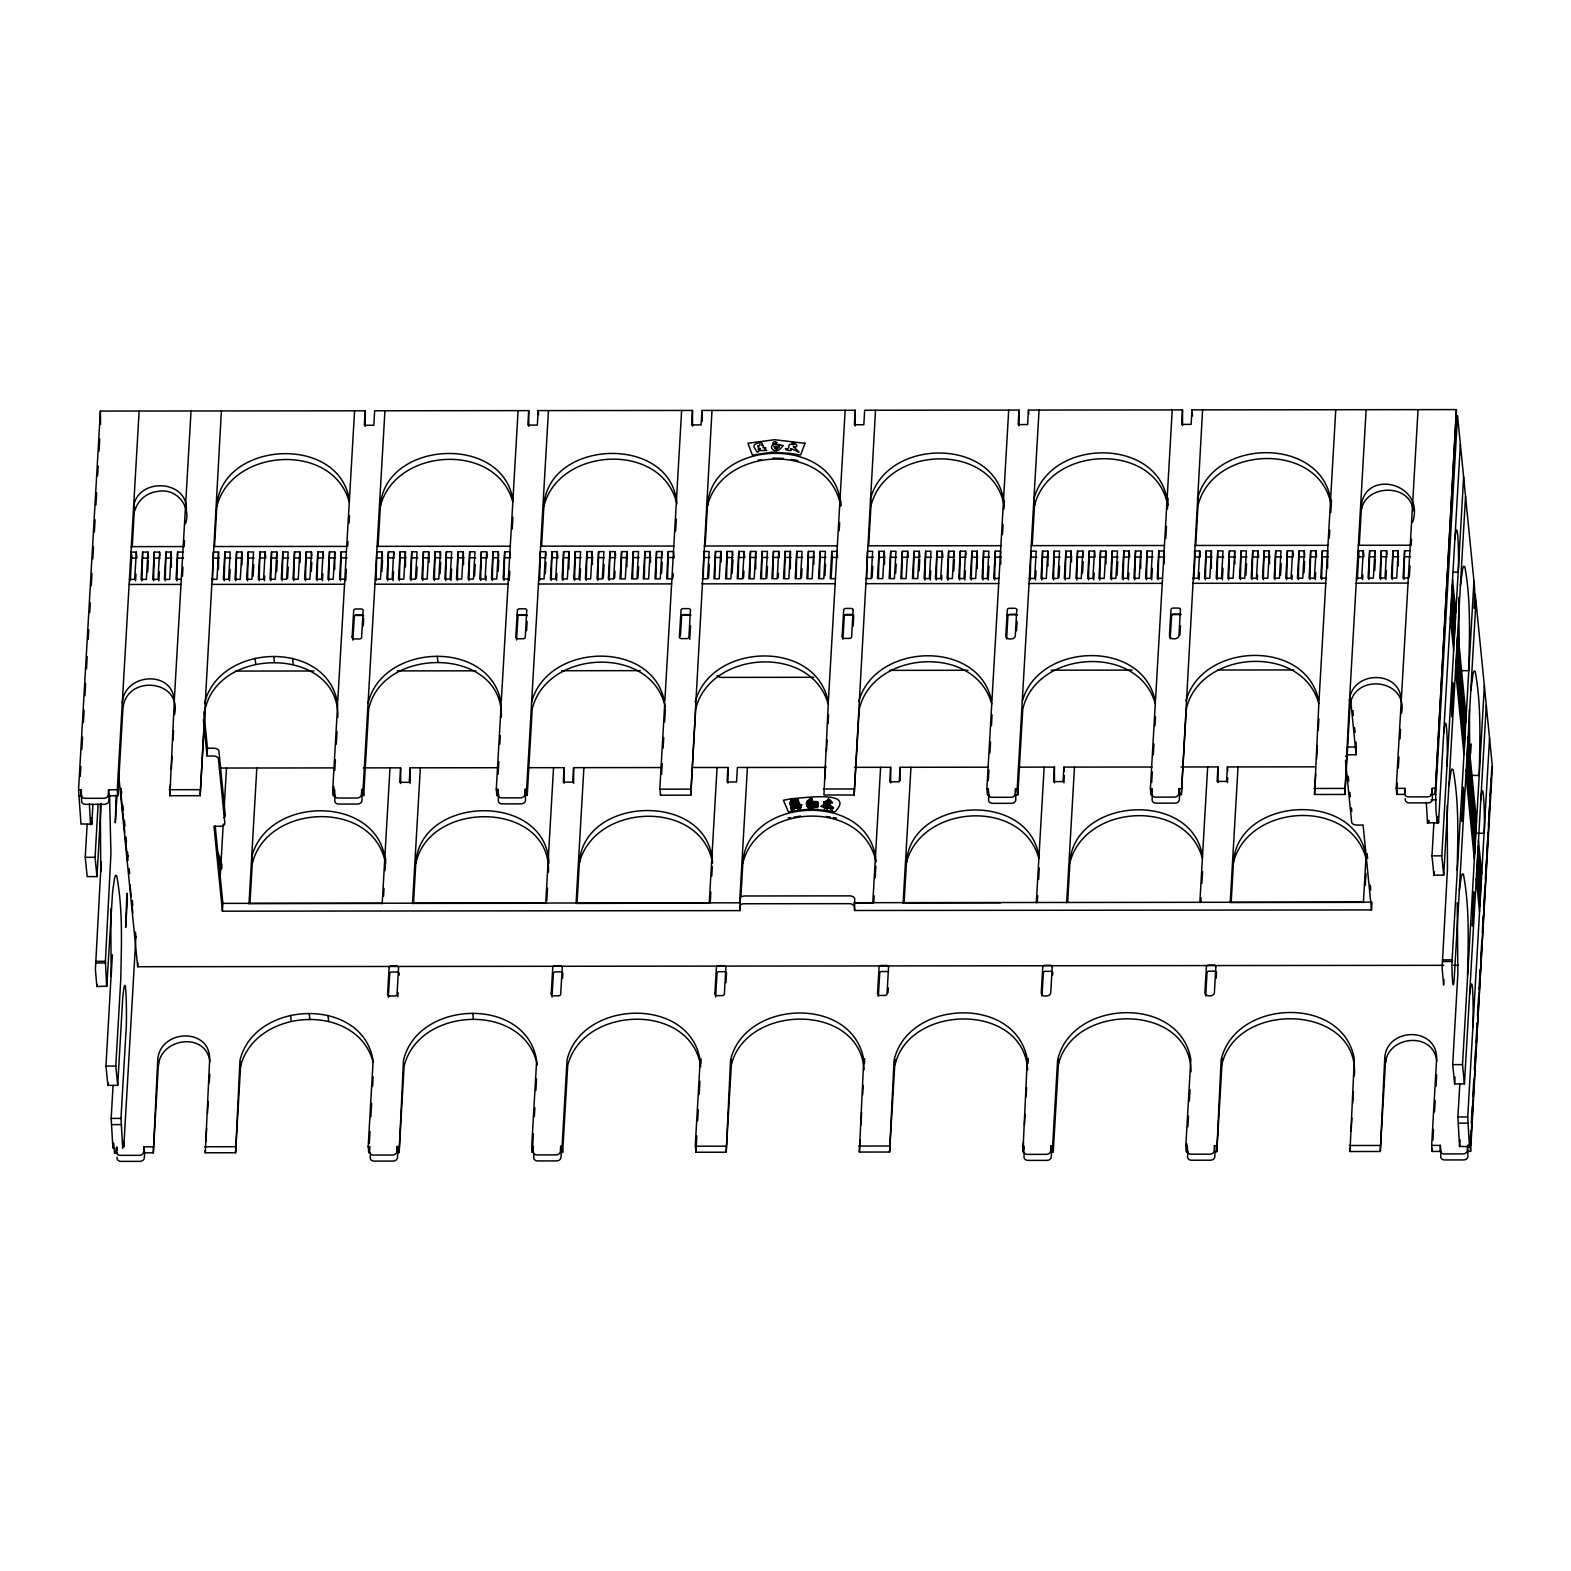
<?xml version="1.0" encoding="UTF-8"?>
<svg xmlns="http://www.w3.org/2000/svg" width="1571" height="1571" viewBox="0 0 1571 1571"><rect width="100%" height="100%" fill="white"/><g stroke="black" fill="none" stroke-linecap="round" stroke-linejoin="round"><path stroke-width="1.5" d="M795.456 799.659C800.955 809.89 791.548 803.488 794.14 809.183C790.036 809.772 792.098 805.02 789.761 804.607C789.801 800.051 791.136 800.876 795.122 800.228C800.758 797.361 795.554 803.409 799.698 803.292C797.499 804.98 797.086 805.511 799.659 804.921C806.355 804.352 796.045 806.669 801.053 806.61C802.84 809.792 791.745 805.884 795.888 808.26M797.931 808.24L799.03 806.826M1459.4 656.501L1458.673 597.412M1469.769 763.251L1469.396 709.248M700.764 1066.65C691.024 1002.18 583.116 1005.087 567.72 1065.334L562.654 1152.387L561.279 1152.387L560.67 1146.359L562.065 1146.359L562.654 1152.387M337.824 717.436C340.102 647.095 219.017 644.837 205.133 709.385L200.145 795.692L169.825 795.731L174.263 701.746C173.929 669.442 124.129 672.663 122.283 703.023M169.825 795.731L170.434 784.518M240.854 1061.584L235.591 1152.741L205.271 1152.761L209.63 1059.993C210.985 1027.002 159.555 1028.887 157.728 1060.052L153.31 1152.819L144.611 1152.839L144.002 1146.81L152.721 1146.81M205.271 1152.761L205.369 1150.227M344.854 579.13L339.572 579.208L341.143 551.892L346.425 551.873M508.395 579.031L503.113 579.031L504.684 551.716L509.966 551.696L510.359 555.722M671.917 578.855L666.634 578.855L668.205 551.539L673.507 551.519L674.096 557.607M835.458 578.678L830.175 578.678L831.746 551.362L837.029 551.342L837.618 557.43L832.335 557.371L831.746 551.362M998.999 578.403L993.697 578.501L995.287 551.166L1000.57 551.166L1000.766 564.048M1162.52 578.324L1157.238 578.324L1158.809 550.989L1164.091 550.989L1164.307 563.871M1326.061 578.128L1320.759 578.148L1322.35 550.812L1327.632 550.812L1327.574 568.231M1408.323 578.049L1403.04 578.049L1404.611 550.734L1409.894 550.734M362.312 795.515L363.687 795.515L363.078 789.486L361.723 789.486L362.017 800.582A4.379 3.456 -5.7 0 1 357.795 804.038L338.433 804.057A4.222 3.319 -5.7 0 1 334.741 800.739L335.035 795.554L333.347 795.554L332.738 789.526L337.667 703.945C327.946 639.161 218.958 642.46 204.525 703.376M333.347 795.554L333.857 786.482M349.469 515.563L349.037 523.143M369.971 1152.584L368.773 1152.584L368.183 1146.575L373.113 1060.975C363.392 996.21 254.384 999.509 239.97 1060.405L235.591 1152.741M368.773 1152.584L369.067 1147.262M525.833 795.338L527.228 795.338L526.619 789.31L525.244 789.31L525.539 800.405A4.379 3.456 -5.7 0 1 521.336 803.861L501.954 803.881A4.222 3.319 -5.7 0 1 498.282 800.562L498.576 795.378L496.868 795.378L496.279 789.349L501.208 703.769C491.487 638.985 382.48 642.284 368.066 703.199M496.868 795.378L497.163 790.056M533.512 1152.407L532.314 1152.407L531.705 1146.398L536.634 1060.798C526.913 996.034 417.925 999.333 403.492 1060.229L399.113 1152.564L397.758 1152.564L397.149 1146.535L398.523 1146.535M532.314 1152.407L533.374 1133.751M548.436 872.514C551.932 801.406 430.022 798.186 415.804 863.382C419.653 794.887 546.296 791.548 548.966 863.225M1202.581 871.709L1201.894 883.373M1356.421 578.108L1361.704 578.089L1363.275 550.773L1357.992 550.773L1358.581 556.861M1405.142 794.376L1396.815 794.396L1396.207 788.367L1418.044 409.658M1396.815 794.396L1397.444 783.183M1468.217 1151.406L1470.613 1151.386L1470.024 1145.377L1467.609 1145.377L1467.923 1156.59A4.222 3.319 -5.7 0 1 1463.858 1159.928L1444.476 1159.948A4.379 3.456 -5.7 0 1 1440.666 1156.492L1440.941 1151.425L1432.241 1151.445L1431.652 1145.416L1436.64 1058.677C1437.013 1025.843 1385.74 1027.336 1384.719 1058.717L1380.281 1151.484L1349.96 1151.523L1354.339 1059.207C1343.48 994.738 1234.59 998.861 1221.119 1060.072L1216.779 1151.661L1215.07 1151.68L1214.481 1145.652L1216.19 1145.652M1432.241 1151.445L1432.379 1148.892M101.212 803.213L96.97 876.598L87.171 876.598L85.246 857.314L87.151 824.304M96.97 876.598L95.065 857.314L98.129 804.097M1180.744 788.603L1179.035 788.603L1179.625 794.631L1181.333 794.631L1202.581 409.894M1216.779 1151.661L1222.277 1058.991M1349.548 699.645L1366.122 409.697M1385.583 1062.703L1385.858 1057.852M1457.24 902.775L1457.888 973.038L1452.704 1064.627L1454.628 1083.911L1464.427 1083.892L1462.522 1064.608L1467.491 978.301C1468.139 943.621 1469.867 908.352 1463.406 874.144L1462.248 873.928L1461.246 876.795L1459.322 890.698L1454.137 979.656C1452.704 997.232 1451.368 964.103 1452.213 958.251L1457.063 874.262C1457.809 839.405 1459.38 804.018 1453.116 769.594L1451.997 768.985L1451.015 771.361L1448.776 787.562L1443.71 875.126L1433.911 875.145L1431.986 855.861L1433.891 822.851M1443.71 875.126L1441.805 855.842L1446.793 769.083C1447.971 762.976 1447.244 695.678 1443.533 736.053L1438.525 822.792L1428.707 822.811L1428.51 820.749M80.985 824.186L78.55 789.801L100.387 411.091L365.199 410.797L365.238 426.468M80.278 776.29L80.848 766.511M81.829 749.426L82.536 737.192M83.381 722.542L84.088 710.308M84.932 695.658L85.62 683.424M86.484 668.794L87.171 656.56M88.172 639.476L88.722 629.676M89.724 612.592L90.274 602.793M91.275 585.708L91.962 573.474M92.807 558.844L93.514 546.61M94.358 531.96L95.065 519.726M95.91 505.077L96.617 492.842M97.598 475.758L98.168 465.978M99.012 451.309L99.719 439.095M100.564 424.445L100.387 411.091M78.55 789.801L81.299 789.801L81.005 794.985A4.222 3.319 -5.7 0 0 84.677 798.323L104.059 798.304A4.379 3.456 -5.7 0 0 108.281 794.828L108.576 789.761L117.275 789.761L117.864 795.79L109.165 795.79L108.576 789.761M81.299 789.801L81.594 801.014A4.222 3.319 -5.7 0 0 85.286 804.332L104.648 804.313A4.379 3.456 -5.7 0 0 108.87 800.857L109.165 795.79M89.37 803.841L90.549 824.755L91.177 818.079L91.786 824.264L81.928 823.931M91.786 824.264L92.925 804.391M110.736 908.941L111.148 974.491L105.964 1066.081L107.888 1085.365L117.707 1085.365L115.783 1066.081L120.751 979.774C121.399 945.094 123.127 909.825 116.666 875.616L115.527 875.381L114.506 878.248L112.582 892.171L106.789 986.156L96.852 986.549L95.399 969.484L100.721 870.491L100.348 804.548M100.74 871.669L101.29 862.027M97.127 984.448L96.931 986.431M106.671 986.529L105.394 961.315L110.932 853.76L109.577 795.122M116.097 795.005L115.311 822.87L116.981 795.378M139.132 411.033L117.275 789.761M130.275 580.858L131.787 554.622M132.239 546.806L134.517 507.217M111.148 976.435L112.385 954.756M136.284 552.108L136.873 558.137L131.591 558.137L130.982 552.108L136.284 552.108L134.694 579.424L129.411 579.346M135.558 580.897L135.95 574.063M142.647 552.108L141.076 579.424L146.358 579.424L147.929 552.089L142.647 552.108L141.92 580.897M113.348 1142.922L112.896 1148.165L111.168 1118.415L113.073 1085.424M127.919 855.743L127.624 860.79L125.287 837.264M147.733 571.785L148.401 560.395M117.334 1152.859L114.585 1152.878L114.86 1147.989M116.686 1147.616L116.431 1152.034A4.222 3.319 -5.7 0 0 120.123 1155.353L139.505 1155.333A4.379 3.456 -5.7 0 0 143.707 1151.877L144.002 1146.81M117.098 1157.14L117.04 1158.043A4.222 3.319 -5.7 0 0 120.712 1161.381L140.094 1161.362A4.379 3.456 -5.7 0 0 144.316 1157.886L144.611 1152.839M135.911 936.709L123.795 1146.83L123.245 1141.332L122.695 1148.165L120.987 1118.415L125.975 1031.656C126.996 1026.04 126.505 956.955 122.695 998.645L117.707 1085.365M154.292 552.089L152.721 579.404L158.003 579.404L159.594 552.089L154.292 552.089L153.585 580.877M158.867 580.877L159.398 571.765M1443.71 965.321L137.679 966.734L137.914 962.846M165.957 552.069L164.386 579.404L169.668 579.385L171.239 552.069L165.957 552.069L165.25 580.877M171.318 567.21L171.239 552.069M182.904 552.049L177.621 552.069L176.031 579.385L181.333 579.306M176.895 580.858L177.621 552.069M174.224 701.294L191.034 410.993M171.318 769.338L172.083 756.142M172.987 740.275L173.556 730.652M174.46 714.766C182.668 679.359 125.464 673.763 122.891 709.032L117.864 795.79M182.452 576.262L182.963 567.21M184.141 546.747L184.514 540.522M185.476 523.771C191.623 506.078 176.227 487.481 157.532 491.468C148.499 492.41 140.408 498.144 136.461 506.314C134.419 511.832 133.751 513.913 133.633 506.078C138.916 476.052 190.307 480.333 186.144 512.048M158.592 1061.25L153.31 1152.819M200.145 795.692L221.393 410.954M212.537 580.759L213.263 552.03L218.546 552.01L218.487 569.429M214.54 546.217L216.818 506.51C231.585 447.774 332.973 441.628 349.253 502.072M855.076 902.697L1371.954 902.127L1371.503 909.923L854.624 910.493L854.703 898.808A4.811 2.946 3.3 0 0 849.97 895.863L744.281 895.981A4.811 2.946 3.3 0 0 740.157 898.926L740.098 910.611L222.414 911.18L213.99 826.287L220.333 826.287A4.811 2.946 3.3 0 0 224.869 823.557L218.428 758.714A4.811 2.946 3.3 0 0 213.361 756.004L207.019 756.004L207.47 748.208L203.857 711.84M218.546 552.01L216.975 579.346L211.692 579.267M224.908 552.01L223.337 579.346L228.62 579.326L230.21 552.01L224.908 552.01L224.201 580.799M229.484 580.799L230.152 569.409M236.573 551.99L235.002 579.326L240.284 579.326L241.855 551.99L236.573 551.99L235.846 580.799M219.901 881.861L223.239 824.068M223.809 814.328L226.479 768.023M205.88 1141.567L206.626 1128.567M207.509 1113.191L208.177 1101.84M209.257 1082.89L209.768 1074.034M221.59 869.077L221.864 864.207M242.052 564.853L241.855 551.99M222.414 911.18L222.866 903.384L215.168 825.777M248.218 551.99L246.647 579.306L251.929 579.306L253.52 551.99L248.218 551.99L247.511 580.779M253.068 576.223L253.716 564.833M259.883 551.971L258.312 579.306L263.594 579.287L265.165 551.971L259.883 551.971L259.176 580.759M264.458 580.759L264.714 576.204M249.004 903.777L256.819 768.003M249.966 903.266L252.538 858.709M271.547 551.971L269.957 579.287L275.259 579.287L276.83 551.951L271.547 551.971L270.821 580.759M276.633 571.648L277.301 560.258M282.859 551.951L281.288 579.267L286.57 579.267L288.161 551.951L282.859 551.951L282.152 580.74M287.572 578.462L288.22 567.072M294.523 551.932L292.952 579.267L298.235 579.247L299.806 551.932L294.523 551.932L293.816 580.72M300.14 562.516L299.806 551.932M306.188 551.932L304.597 579.247L309.899 579.247L311.47 551.912L306.188 551.932L305.461 580.72M311.274 571.608L311.804 562.497M317.833 551.912L316.262 579.228L321.544 579.228L323.115 551.912L317.833 551.912L317.126 580.701M322.408 580.701L322.801 573.867M329.498 551.892L327.907 579.228L333.209 579.208L334.78 551.892L329.498 551.892L328.771 580.681M334.721 569.291L334.78 551.892M340.436 580.681L341.143 551.892M337.765 701.118L354.575 410.797M334.78 770.281L335.389 759.775M336.292 744.163L337.019 731.556M345.718 580.622L346.366 569.291M347.721 546.08L347.976 541.543M332.738 789.526L334.446 789.526L334.152 794.71A4.222 3.319 -5.7 0 0 337.824 798.048L357.206 798.029A4.379 3.456 -5.7 0 0 361.428 794.553L361.723 789.486M365.199 410.797L364.354 425.289L373.819 425.27L374.644 410.777L528.72 410.62L528.759 426.291M352.906 640.183L354.3 616.382A2.003 1.571 -5.7 0 1 356.165 615.007L361.998 614.988A2.003 1.571 -5.7 0 1 363.667 616.028M363.215 626.004L363.667 618.287M363.078 789.486L384.934 410.777M363.687 795.515L368.655 709.208C382.539 644.66 503.643 646.918 501.365 717.26M376.078 580.583L376.785 551.853L382.087 551.833L382.48 555.859M378.061 546.04L380.359 506.333C395.126 447.598 496.495 441.451 512.774 501.895M382.087 551.833L380.496 579.169L375.214 579.09M381.89 571.53L382.539 560.14M388.449 551.833L386.878 579.149L392.161 579.149L393.732 551.833L388.449 551.833L387.723 580.622M393.025 580.622L393.536 571.51M400.094 551.814L398.523 579.149L403.806 579.149L405.397 551.814L400.094 551.814L399.387 580.622M382.185 903.639L390.001 767.846M369.283 1143.531L369.99 1131.532M370.835 1116.824L371.6 1103.431M372.582 1086.484L373.132 1076.881M383.54 896.314L383.992 888.361M385.013 870.668L385.72 858.571M370.344 1155.097L370.187 1157.768A4.222 3.319 -5.7 0 0 373.859 1161.106L393.241 1161.087A4.379 3.456 -5.7 0 0 397.463 1157.611L397.758 1152.564M405.455 566.954L405.397 551.814M411.759 551.814L410.188 579.13L415.471 579.13L417.042 551.794L411.759 551.814L411.052 580.602M363.372 767.885L400.625 767.846L399.8 782.338L409.246 782.319L410.09 767.826L497.85 767.728M388.351 997.232L389.726 973.431A2.003 1.571 -5.7 0 1 391.591 972.056L397.443 972.037A2.003 1.571 -5.7 0 1 399.191 973.372L399.093 975.316M400.664 783.517L400.625 767.846M416.452 578.324L417.12 566.935M397.856 996.8L398.091 992.735M410.129 783.517L410.09 767.826M423.424 551.794L421.833 579.13L427.135 579.11L428.706 551.794L423.424 551.794L422.697 580.583M429.04 562.359L428.706 551.794M397.149 1146.535L396.854 1151.602A4.379 3.456 -5.7 0 1 392.632 1155.058L373.27 1155.078A4.222 3.319 -5.7 0 1 369.578 1151.759L369.892 1146.575L368.183 1146.575M412.525 903.6L420.36 767.807M399.113 1152.564L404.1 1066.257C418.73 1006.127 524.616 1001.827 537.302 1065.02M413.507 903.089L416.079 858.532M435.069 551.774L433.498 579.11L438.78 579.11L440.351 551.774L435.069 551.774L434.362 580.583M440.037 573.729L440.685 562.359M446.4 551.774L444.829 579.09L450.111 579.09L451.682 551.774L446.4 551.774L445.693 580.563M450.975 580.563L451.623 569.173M458.064 551.755L456.474 579.09L461.776 579.071L463.347 551.755L458.064 551.755L457.338 580.543M463.543 564.598L463.347 551.755M469.709 551.755L468.138 579.071L473.421 579.071L474.992 551.735L469.709 551.755L469.002 580.543M474.54 575.988L475.208 564.598M481.374 551.735L479.783 579.051L485.086 579.051L486.657 551.735L481.374 551.735L480.647 580.524M485.93 580.524L486.205 575.968M493.019 551.716L491.448 579.051L496.731 579.031L498.302 551.716L493.019 551.716L492.312 580.504M498.125 571.392L498.773 560.022M503.957 580.504L504.684 551.716M501.326 700.941L518.096 410.62M498.086 774.307L498.812 761.699M499.833 743.986L500.305 735.581M509.259 580.445L509.77 571.373M512.225 529.093L512.892 517.35M496.279 789.349L497.968 789.349L497.673 794.533A4.222 3.319 -5.7 0 0 501.345 797.872L520.728 797.852A4.379 3.456 -5.7 0 0 524.95 794.376L525.244 789.31M528.72 410.62L527.876 425.113L537.341 425.093L538.166 410.6L692.497 410.443L692.536 426.114M516.564 640.006L517.959 616.205A2.003 1.571 -5.7 0 1 519.805 614.83L525.657 614.811A2.003 1.571 -5.7 0 1 527.169 615.596M526.58 630.717L527.11 621.429M526.619 789.31L548.456 410.6M527.228 795.338L532.196 709.032C546.826 648.921 652.711 644.601 665.397 707.814M539.619 580.406L540.326 551.676L545.608 551.657L546.001 555.682M541.602 545.864L543.9 506.157C558.667 447.421 660.036 441.274 676.316 501.718M545.608 551.657L544.037 578.992L538.755 578.913M545.294 573.631L545.942 562.241M551.971 551.657L550.4 578.972L555.682 578.972L557.273 551.657L551.971 551.657L551.264 580.445M556.546 580.445L556.939 573.611M563.636 551.637L562.065 578.972L567.347 578.953L568.918 551.637L563.636 551.637L562.929 580.445M545.706 903.462L553.542 767.669M534.356 1116.628L534.867 1107.712M535.868 1090.51L536.516 1079.1M546.806 900.674L547.533 888.184M533.924 1153.998L533.708 1157.591A4.222 3.319 -5.7 0 0 537.38 1160.93L556.762 1160.91A4.379 3.456 -5.7 0 0 560.984 1157.434L561.279 1152.387M568.859 569.036L568.918 551.637M575.3 551.637L573.71 578.953L579.012 578.953L580.583 551.617L575.3 551.637L574.574 580.426M529.329 767.689L564.146 767.669L563.321 782.142L572.767 782.142L573.611 767.65L661.371 767.551M551.99 997.055L553.385 973.254A2.003 1.571 -5.7 0 1 555.25 971.88L561.083 971.86A2.003 1.571 -5.7 0 1 562.83 973.195L562.555 978.458M564.185 783.34L564.146 767.669M579.856 580.426L580.524 569.036M586.945 551.617L585.374 578.933L590.657 578.933L592.228 551.617L586.945 551.617L586.238 580.406M573.651 783.34L573.611 767.65M592.444 564.46L592.228 551.617M560.67 1146.359L560.395 1151.425A4.379 3.456 -5.7 0 1 556.173 1154.881L536.791 1154.901A4.222 3.319 -5.7 0 1 533.119 1151.582L533.413 1146.398L531.705 1146.398M562.065 1146.359L567.033 1060.052C581.466 999.156 690.455 995.857 700.175 1060.621L695.325 1144.631L695.973 1152.23L726.195 1152.211L731.615 1059.777M583.901 767.63L576.066 903.423L709.248 903.07M577.048 902.913L579.601 858.355M598.61 551.598L597.019 578.933L602.321 578.933L603.892 551.598L598.61 551.598L597.883 580.406M603.303 578.108L604.089 564.46M609.941 551.598L608.35 578.913L613.652 578.913L615.223 551.598L609.941 551.598L609.214 580.386M614.634 578.108L615.027 571.275M621.586 551.578L620.015 578.913L625.297 578.894L626.868 551.578L621.586 551.578L620.997 578.089M626.947 566.699L626.868 551.578M633.25 551.578L631.66 578.894L636.962 578.894L638.533 551.558L633.25 551.578L632.661 578.089M637.944 578.069L638.611 566.699M644.895 551.558L643.325 578.874L648.607 578.874L650.178 551.558L644.895 551.558L644.326 578.069M650.531 562.123L650.178 551.558M656.56 551.539L654.989 578.874L660.272 578.855L661.843 551.539L656.56 551.539L655.971 578.049M661.528 573.494L662.177 562.104M667.636 578.049L668.205 551.539M664.867 700.764L681.637 410.443M661.607 774.13L662.216 763.624M663.099 748.267L663.728 737.486M664.631 721.894L665.338 709.601M672.918 577.991L673.174 573.474M675.628 530.959L676.316 519.039M692.497 410.443L691.652 424.936L701.118 424.916L701.942 410.424L855.213 410.267L855.252 425.937M680.439 635.902L681.598 616.028A2.003 1.571 -5.7 0 1 683.464 614.654L689.296 614.634A2.003 1.571 -5.7 0 1 690.356 614.968M689.728 639.397L690.513 625.651M702.276 421.283L701.942 410.424M531.764 701.687C547.906 641.97 654.97 639.358 664.729 703.592L659.899 787.582L660.547 795.201L690.749 795.162L711.997 410.424M690.749 795.162L695.717 708.855C710.229 650.276 811.579 644.071 828.172 704.063M703.278 577.951L703.847 551.5L709.149 551.48L707.559 578.815L702.276 578.737M705.143 545.687L707.853 498.714M708.56 578.01L709.346 564.342M715.512 551.48L713.941 578.796L719.223 578.796L720.794 551.48L715.512 551.48L714.923 577.991M721.128 562.045L720.794 551.48M727.177 551.46L725.586 578.796L730.888 578.776L732.459 551.46L727.177 551.46L726.588 577.991M709.248 903.286L717.063 767.492M696.778 1135.97L695.973 1152.23M697.661 1120.653L698.29 1109.774M699.154 1094.535L699.92 1081.339M700.902 1063.822L701.177 1058.952M710.21 902.756L710.838 891.975M711.761 876.088L712.311 866.446M732.125 573.415L732.93 559.767M738.822 551.46L737.251 578.776L742.533 578.776L744.104 551.441L738.822 551.46L738.233 577.971M692.85 767.512L727.923 767.473L727.098 781.965L736.544 781.965L737.388 767.473L825.914 767.375M715.649 996.878L717.044 973.077A2.003 1.571 -5.7 0 1 718.89 971.703L724.742 971.683A2.003 1.571 -5.7 0 1 726.489 973.018L725.959 982.7M727.982 783.163L727.923 767.473M743.535 577.971L743.927 571.137M750.486 551.441L748.896 578.756L754.198 578.756L755.769 551.441L750.486 551.441L749.897 577.951M755.71 568.839L755.769 551.441M726.195 1152.211L730.574 1059.875C745.066 999.293 852.817 995.562 863.736 1059.738L859.357 1152.054L889.579 1152.034L894.665 1066.434C907.606 1003.28 1023.84 1001.925 1027.63 1069.792M739.588 903.246L747.423 767.453M740.962 895.922L743.142 858.178M762.131 551.421L760.56 578.756L765.843 578.737L767.434 551.421L762.131 551.421L761.562 577.951M766.844 577.932L767.492 566.562M773.462 551.421L771.891 578.737L777.174 578.737L778.745 551.401L773.462 551.421L772.873 577.932M778.175 577.932L778.431 573.376M785.127 551.401L783.536 578.717L788.838 578.717L790.409 551.401L785.127 551.401L784.538 577.912M790.35 568.8L790.409 551.401M796.772 551.382L795.201 578.717L800.483 578.717L802.074 551.382L796.772 551.382L796.202 577.912M801.485 577.892L802.015 568.8M808.437 551.382L806.866 578.697L812.148 578.697L813.719 551.382L808.437 551.382L807.847 577.892M813.915 564.225L813.719 551.382M820.082 551.362L818.511 578.697L823.793 578.678L825.384 551.362L820.082 551.362L819.512 577.873M824.932 575.595L825.58 564.205M831.157 577.873L832.335 557.371M991.713 703.887C975.159 643.619 872.691 650.198 859.219 709.405L854.133 794.985L823.931 795.024L828.31 702.689C817.372 638.828 710.701 642.166 695.226 702.08M828.408 700.587L845.159 410.267M824.873 778.568L825.6 765.863M826.464 750.918L827.092 740.02M828.035 723.838L828.545 715.041M839.169 530.782L839.641 522.613M840.603 505.823C829.311 441.569 722.287 445.379 707.421 505.98C711.27 437.484 837.932 434.165 840.603 505.823L840.878 500.992M855.213 410.267L854.369 424.759L863.834 424.739L864.659 410.247L1018.99 410.09L1019.029 425.761M842.92 639.22L844.295 615.812A2.003 1.571 -5.7 0 1 846.2 614.477L852.032 614.457A2.003 1.571 -5.7 0 1 853.74 615.852L853.171 626.083M854.133 794.985L875.518 410.247M866.799 577.775L867.388 551.323L872.671 551.303L871.1 578.639L865.817 578.56M868.665 545.51L871.237 500.953M872.101 577.814L872.749 566.444M879.053 551.303L877.462 578.619L882.765 578.619L884.336 551.303L879.053 551.303L878.464 577.814M884.532 564.146L884.336 551.303M890.698 551.284L889.127 578.619L894.41 578.599L895.981 551.284L890.698 551.284L890.109 577.794M872.769 903.109L880.604 767.316M859.357 1152.054L860.064 1139.859M860.928 1125.032L861.654 1112.307M862.675 1094.732L863.206 1085.404M864.089 1069.969C860.142 1002.966 747.089 1003.241 731.34 1064.569M864.443 1063.646L864.718 1058.775M873.751 902.579L874.144 895.784M875.184 877.777L875.852 866.249M895.666 573.238L896.197 564.126M902.363 551.284L900.792 578.599L906.074 578.599L907.645 551.264L902.363 551.284L901.774 577.794M854.447 767.335L890.639 767.296L889.814 781.789L899.26 781.789L900.104 767.296L988.454 767.198M878.366 996.269L879.721 972.861A2.003 1.571 -5.7 0 1 881.626 971.506L887.478 971.506A2.003 1.571 -5.7 0 1 888.499 971.86M890.678 782.986L890.639 767.296M888.047 992.754L888.322 988.022M900.281 780.571L900.104 767.296M914.008 551.264L912.437 578.58L917.719 578.58L919.31 551.264L914.008 551.264L913.438 577.775M919.114 570.941L919.762 559.551M903.129 903.07L910.964 767.276M894.861 1064.392L895.136 1059.6M904.111 902.559L906.683 858.002M925.672 551.244L924.101 578.58L929.384 578.56L930.955 551.244L925.672 551.244L924.946 580.033M930.248 580.033L930.759 570.921M937.003 551.244L935.413 578.56L940.715 578.56L942.286 551.225L937.003 551.244L936.277 580.033M941.579 580.033L941.834 575.477M948.648 551.225L947.077 578.54L952.36 578.54L953.95 551.225L948.648 551.225L947.941 580.013M953.754 570.901L954.402 559.512M960.313 551.205L958.742 578.54L964.025 578.54L965.596 551.205L960.313 551.205L959.586 580.013M964.889 579.994L965.399 570.882M971.958 551.205L970.387 578.521L975.67 578.521L977.26 551.185L971.958 551.205L971.251 579.994M977.201 568.604L977.26 551.185M983.623 551.185L982.052 578.521L987.334 578.501L988.905 551.185L983.623 551.185L982.916 579.974M988.198 579.974L988.984 566.306M994.561 579.974L995.287 551.166M1016.103 794.808L1017.812 794.808L1017.203 788.779L1015.514 788.779L1015.809 799.992A4.222 3.319 -5.7 0 1 1011.744 803.331L992.361 803.35A4.379 3.456 -5.7 0 1 988.552 799.894L988.846 794.828L987.452 794.847L986.863 788.819L991.831 702.512C980.873 638.867 875.067 641.95 858.826 701.334M991.969 700.411L1008.7 410.09M988.296 780.512L988.905 769.927M989.887 752.921L990.515 742.023M991.438 725.861L992.067 714.844M1002.475 534.572L1003.044 524.478M1003.948 509.043L1004.419 500.815M986.863 788.819L988.238 788.819L987.943 793.866A4.379 3.456 -5.7 0 0 991.772 797.322L1011.155 797.302A4.222 3.319 -5.7 0 0 1015.219 793.964L1015.514 788.779M1018.99 410.09L1018.145 424.582L1027.611 424.563L1028.436 410.07L1182.511 409.913L1182.551 425.584M1006.579 639.044L1007.934 615.636A2.003 1.571 -5.7 0 1 1009.839 614.3L1015.691 614.281A2.003 1.571 -5.7 0 1 1017.183 615.086M1016.535 630.815L1017.065 621.389M1017.203 788.779L1039.059 410.07M1030.203 579.876L1030.929 551.146L1036.212 551.126L1034.641 578.462L1029.358 578.383M1032.206 545.333L1034.778 500.776M1035.485 579.915L1036.016 570.823M1042.575 551.126L1041.004 578.442L1046.286 578.442L1047.857 551.126L1042.575 551.126L1041.868 579.915M1047.936 566.247L1047.857 551.126M1054.239 551.107L1052.668 578.442L1057.951 578.423L1059.522 551.107L1054.239 551.107L1053.513 579.895M1023.467 1141.901L1022.898 1151.877L1027.277 1059.561C1016.417 995.091 907.527 999.215 894.056 1060.425L889.579 1152.034M1036.31 902.716L1044.146 767.139M1024.449 1124.856L1025.058 1114.251M1026.059 1096.872L1026.609 1087.564M1028.003 1063.469L1028.278 1058.599M1037.272 902.402L1037.665 895.607M1038.608 879.465L1039.256 868.017M1022.309 1145.868L1023.683 1145.868L1023.389 1150.915A4.379 3.456 -5.7 0 0 1027.218 1154.371L1046.581 1154.351A4.222 3.319 -5.7 0 0 1050.646 1151.013L1050.94 1145.828L1052.649 1145.828L1053.238 1151.857L1051.549 1151.857L1050.94 1145.828M1024.272 1152.093L1023.978 1156.943A4.379 3.456 -5.7 0 0 1027.807 1160.4L1047.189 1160.38A4.222 3.319 -5.7 0 0 1051.254 1157.042L1051.549 1151.857M1058.933 577.617L1059.6 566.228M1065.884 551.107L1064.313 578.423L1069.596 578.423L1071.186 551.087L1065.884 551.107L1065.177 579.895M1019.932 767.159L1054.416 767.119L1053.591 781.612L1063.037 781.612L1063.881 767.119L1151.975 767.021M1042.005 996.093L1043.38 972.685A2.003 1.571 -5.7 0 1 1045.284 971.33L1051.117 971.33A2.003 1.571 -5.7 0 1 1052.825 972.704L1052.707 974.943M1054.455 782.81L1054.416 767.119M1071.52 561.672L1071.186 551.087M1063.92 782.79L1064.333 775.544M1077.549 551.087L1075.978 578.403L1081.26 578.403L1082.831 551.087L1077.549 551.087L1076.822 579.876M1082.517 573.042L1083.165 561.652M1066.67 902.697L1074.485 767.1M1053.238 1151.857L1058.697 1059.423M1067.632 902.382L1070.204 857.825M1089.194 551.068L1087.623 578.403L1092.905 578.383L1094.496 551.068L1089.194 551.068L1088.487 579.856M1093.769 579.856L1094.162 573.022M1100.525 551.068L1098.954 578.383L1104.236 578.383L1105.827 551.048L1100.525 551.068L1099.818 579.856M1106.023 563.91L1105.827 551.048M1112.189 551.048L1110.618 578.364L1115.901 578.364L1117.472 551.048L1112.189 551.048L1111.463 579.836M1117.02 575.281L1117.806 561.613M1123.834 551.028L1122.263 578.364L1127.546 578.344L1129.137 551.028L1123.834 551.028L1123.128 579.817M1128.41 579.817L1128.803 572.983M1135.499 551.028L1133.928 578.344L1139.211 578.344L1140.782 551.009L1135.499 551.028L1134.792 579.817M1140.723 568.427L1140.782 551.009M1147.164 551.009L1145.573 578.324L1150.875 578.324L1152.446 551.009L1147.164 551.009L1146.437 579.797M1151.72 579.797L1152.387 568.407M1158.102 579.797L1158.809 550.989M1150.404 788.642L1151.759 788.642L1152.368 794.651L1150.993 794.651L1150.404 788.642L1155.372 702.335C1144.434 638.71 1038.568 641.754 1022.387 701.157M1155.51 700.214L1172.241 409.913M1150.993 794.651L1151.19 791.332M1151.7 782.456L1152.309 771.872M1153.291 754.924L1153.919 744.026M1154.98 725.684L1155.471 716.867M1165.78 538.382L1166.467 526.344M1167.469 508.867L1168.078 498.223M1151.759 788.642L1151.484 793.689A4.379 3.456 -5.7 0 0 1155.294 797.145L1174.676 797.125A4.222 3.319 -5.7 0 0 1178.741 793.787L1179.035 788.603M1152.329 795.417L1152.073 799.718A4.379 3.456 -5.7 0 0 1155.903 803.174L1175.265 803.154A4.222 3.319 -5.7 0 0 1179.33 799.816L1179.625 794.631M1182.511 409.913L1181.667 424.406L1191.132 424.386L1191.957 409.894L1456.415 409.599L1435.167 794.357L1456.415 409.599M1170.218 638.867L1171.593 615.459A2.003 1.571 -5.7 0 1 1173.498 614.124L1179.33 614.104A2.003 1.571 -5.7 0 1 1180.626 614.654M1179.919 635.352L1180.469 625.71M1193.744 579.699L1195.256 553.463M1195.727 545.157L1198.3 500.599M1198.575 556.978L1195.06 556.978L1194.451 550.95L1199.733 550.95L1198.162 578.285L1192.88 578.207M1199.026 579.738L1199.419 572.904M1206.116 550.95L1204.545 578.265L1209.827 578.265L1211.398 550.95L1206.116 550.95L1205.389 579.738M1211.339 568.349L1211.398 550.95M1217.761 550.93L1216.19 578.265L1221.472 578.246L1223.063 550.93L1217.761 550.93L1217.054 579.719M1215.07 1151.68L1214.776 1156.865A4.222 3.319 -5.7 0 1 1210.711 1160.203L1191.329 1160.223A4.379 3.456 -5.7 0 1 1187.519 1156.767L1187.794 1151.7L1186.439 1151.7L1185.83 1145.691L1190.818 1059.384C1179.939 994.914 1071.049 999.038 1057.597 1060.248L1052.649 1145.828M1199.851 902.54L1207.667 766.962M1186.439 1151.7L1186.871 1143.924M1187.872 1126.8L1188.481 1116.196M1189.345 1101.055L1190.013 1089.705M1191.034 1071.717C1190.425 1003.221 1074.014 1001.827 1058.422 1064.215M1200.813 902.225L1201.069 897.689M1185.83 1145.691L1187.205 1145.671L1186.91 1150.738A4.379 3.456 -5.7 0 0 1190.739 1154.194L1210.122 1154.174A4.222 3.319 -5.7 0 0 1214.167 1150.836L1214.481 1145.652M1222.336 579.719L1223.004 568.329M1229.425 550.93L1227.854 578.246L1233.137 578.246L1234.708 550.91L1229.425 550.93L1228.699 579.719M1181.039 766.982L1217.957 766.943L1217.113 781.435L1226.558 781.435L1227.403 766.943L1315.516 766.844M1205.664 995.916L1207.039 972.508A2.003 1.571 -5.7 0 1 1208.924 971.153L1214.776 971.153A2.003 1.571 -5.7 0 1 1216.484 972.528L1216.17 978.262M1217.996 782.633L1217.957 766.943M1234.924 563.773L1234.708 550.91M1227.442 782.613L1227.717 777.782M1241.07 550.91L1239.499 578.226L1244.782 578.226L1246.372 550.91L1241.07 550.91L1240.363 579.699M1245.921 575.143L1246.569 563.753M1238.027 766.923L1230.211 902.52L1363.392 902.363M1231.173 902.206L1233.471 862.479C1248.218 803.743 1349.607 797.616 1365.886 858.041M1252.735 550.891L1251.164 578.226L1256.447 578.207L1258.018 550.891L1252.735 550.891L1252.028 579.679M1257.311 579.679L1257.566 575.123M1264.066 550.891L1262.495 578.207L1267.777 578.207L1269.348 550.871L1264.066 550.891L1263.339 579.679M1269.545 563.734L1269.348 550.871M1275.711 550.871L1274.14 578.187L1279.422 578.187L1281.013 550.871L1275.711 550.871L1275.004 579.66M1280.561 575.104L1281.209 563.714M1287.376 550.852L1285.805 578.187L1291.087 578.167L1292.658 550.852L1287.376 550.852L1286.669 579.64M1291.951 579.64L1292.206 575.084M1299.04 550.852L1297.45 578.167L1302.752 578.167L1304.323 550.832L1299.04 550.852L1298.314 579.64M1303.989 572.806L1304.657 561.416M1310.685 550.832L1309.114 578.148L1314.397 578.148L1315.968 550.832L1310.685 550.832L1309.978 579.62M1315.261 579.62L1315.654 572.787M1321.623 579.62L1322.35 550.812M1401.469 713.43C1408.853 678.299 1351.551 672.192 1349.882 707.696L1344.855 794.455L1314.534 794.474L1318.913 702.158C1307.975 638.592 1202.306 641.557 1185.968 700.823M1319.051 700.038L1335.762 409.736M1314.534 794.474L1315.713 773.816M1316.577 758.97L1317.323 746.029M1318.226 730.162L1318.894 718.89M1329.302 538.205L1329.753 530.252M1330.774 512.558L1331.481 500.462M1349.489 700.803C1351.217 669.914 1401.705 669.364 1401.195 701.628M1357.285 579.522L1358.895 551.519M1359.249 545.471L1361.527 505.882M1362.568 579.562L1362.823 575.006M1345.62 756.397A4.811 2.946 3.3 0 1 1349.764 754.767L1356.107 754.748L1356.068 742.121M1369.637 550.773L1368.066 578.089L1373.349 578.089L1374.939 550.753L1369.637 550.773L1368.93 579.562M1374.743 570.45L1375.391 559.06M1381.302 550.753L1379.731 578.069L1385.013 578.069L1386.584 550.753L1381.302 550.753L1380.595 579.542M1363.373 902.579L1366.043 856.313C1355.871 789.447 1237.241 797.008 1233.471 862.479M1349.96 1151.523L1350.157 1148.185M1351.158 1130.845L1351.885 1118.14M1352.749 1103.058L1353.397 1091.865M1354.32 1075.939C1360.093 1004.635 1237.869 999.372 1222.002 1063.881M1365.317 885.259L1366.004 873.496M1385.877 579.542L1386.408 570.43M1392.966 550.734L1391.376 578.069L1396.678 578.069L1398.249 550.734L1392.966 550.734L1392.24 579.542M1398.308 565.874L1398.249 550.734M1403.905 579.522L1404.611 550.734M1398.327 768.003L1398.956 757.006M1399.997 738.939L1400.547 729.317M1409.324 577.185L1409.973 565.874M1411.151 545.432L1411.504 539.187M1412.486 522.436C1426.664 481.551 1359.759 467.137 1361.232 510.771C1364.61 483.986 1410.66 482.749 1413.154 510.712M1396.207 788.367L1404.906 788.367L1404.611 793.414A4.379 3.456 -5.7 0 0 1408.441 796.87L1427.823 796.85A4.222 3.319 -5.7 0 0 1431.888 793.512L1432.183 788.328L1434.578 788.328M1405.26 798.559L1405.22 799.443A4.379 3.456 -5.7 0 0 1409.03 802.899L1428.412 802.879A4.222 3.319 -5.7 0 0 1432.477 799.541L1432.183 788.328M1426.291 802.388L1427.548 823.381L1427.862 820.789M1428.707 822.811L1428.864 820.278M1438.525 822.792L1437.917 816.606L1437.288 823.302L1436.031 811.166L1435.698 794.376L1457.535 415.647L1474.658 588.241L1474.403 608.546L1475.248 594.054L1492.371 766.648L1470.535 1145.377L1469.985 1139.859L1469.435 1146.693L1467.726 1116.942L1472.714 1030.203C1473.735 1024.587 1473.245 955.502 1469.435 997.173L1464.427 1083.892M1433.911 875.145L1434.087 871.807M1443.69 733.146L1460.362 444.082M1446.97 766.177L1463.642 477.093M1448.894 785.48L1465.547 496.416M1444.063 979.519L1443.592 985.076L1442.119 968.011L1447.46 869.018L1447.205 805.471M1432.87 1140.232L1433.498 1129.412M1434.519 1111.856L1435.167 1100.505M1435.992 1086.366L1436.64 1074.898M1431.652 1145.416L1440.352 1145.396L1440.057 1150.463A4.379 3.456 -5.7 0 0 1443.886 1153.919L1463.249 1153.9A4.222 3.319 -5.7 0 0 1467.314 1150.561L1467.569 1146.143M1457.299 870.197L1473.951 581.133M1459.282 890.246L1475.955 601.182M1470.633 753.648L1471.202 743.986M1455.021 1077.058L1454.628 1083.911M1469.435 1146.693L1459.498 1146.398L1457.908 1116.961L1459.812 1083.97M1467.687 974.963L1484.359 685.899M1460.186 1139.878L1459.616 1146.712M1469.612 994.266L1486.284 705.202M1472.891 1027.297L1489.544 738.213M1470.024 1145.377L1470.868 1130.708M1471.281 1123.383L1472.263 1106.279M1472.832 1096.499L1473.814 1079.395M1474.383 1069.635L1475.503 1050.076M1475.935 1042.751L1477.054 1023.212M1477.486 1015.868L1478.606 996.328M1479.038 989.003L1480.157 969.444M1480.726 959.685L1481.708 942.58M1482.278 932.801L1483.26 915.697M1483.829 905.917L1484.948 886.378M1485.38 879.053L1486.5 859.494M1486.912 852.169L1488.051 832.63M1488.464 825.286L1489.603 805.746M1490.152 795.967L1491.154 778.863M1470.613 1151.386L1491.861 766.648M107.888 1085.365L108.026 1082.851M1450.642 612.474L1450.976 615.832L1452.232 585.158M1455.846 664.808L1456.18 668.166L1457.417 637.492M1466.234 769.574L1466.568 772.932L1467.825 742.258M1017.812 794.808L1022.76 709.228C1036.232 650.021 1138.7 643.442 1155.235 703.71M1181.333 794.631L1186.282 709.032C1199.753 649.844 1302.222 643.266 1318.776 703.533M1480.805 800.228C1483.515 767.237 1485.322 828.683 1484.065 833.258L1476.72 833.258M1460.382 585.944L1462.699 568.604L1463.701 566.149L1464.82 566.699C1471.104 600.868 1469.435 636.039 1468.806 670.66L1461.442 670.66M1470.79 690.71L1473.107 673.37L1474.089 670.915L1475.208 671.465C1481.512 705.634 1479.843 740.805 1479.195 775.426L1471.831 775.426M1344.855 794.455L1349.469 700.018M1380.281 1151.484L1385.327 1064.745C1386.054 1035.584 1433.773 1030.537 1436.758 1061.309M1454.883 539.108C1458.163 507.649 1459.204 567.445 1458.163 572.139L1453.254 572.139M826.837 807.671C823.538 801.112 834.044 811.912 833.494 807.514C829.783 806.139 826.346 802.329 832.512 802.958C832.139 801.642 827.524 796.536 826.994 801.446C820.592 799.227 826.817 813.287 828.977 805.118M240.559 1066.434C255.091 1007.58 357.226 1001.709 373.171 1062.271M158.318 1066.081C160.046 1037.803 205.899 1031.44 209.905 1061.505M1472.479 925.83L1473.637 891.739L1472.42 925.908M759.893 445.241L759.814 444.318M794.298 808.712L794.18 809.634M808.79 802.702C803.449 800.366 807.631 809.733 811.873 807.415C826.817 806.983 803.233 792.864 809.183 809.144L808.162 802.801M825.521 803.606L820.867 806.394L825.678 807.887M798.421 804.156L798.991 808.849M791.313 799.718L791.921 807.985L790.822 808.672M809.34 802.074C802.624 815.113 825.227 803.252 815.781 801.485M809.988 798.814L807.16 801.014L811.225 800.896L812.109 799.246L809.988 798.814L810.656 807.847M776.565 449.07L776.742 448.972A33.344 26.295 -5.7 0 0 777.665 448.422L778.352 447.99A2.71 2.14 -5.7 0 0 778.98 447.401L779.825 445.575L775.76 446.301A5.224 4.124 -5.7 0 1 774.935 446.341M795.849 807.376L791.784 805.766L791.921 807.985M760.128 448.992L760.207 448.972A4.654 3.672 -5.7 0 0 759.264 449.208A17.85 14.08 -5.7 0 0 758.302 449.581L758.498 447.598L759.775 448.756M773.973 446.36L774.582 447.872A14.041 11.056 -5.7 0 0 774.758 448.422L776.035 449.09M798.952 805.53L796.065 806.06M810.813 807.18L810.931 803.076M790.92 817.725L788.249 817.745M791.666 798.637L783.379 800.287L788.505 812.07A178.623 140.86 -5.7 0 1 796.379 810.597L811.186 808.986L825.953 810.479A267.581 211.025 -5.7 0 1 834.829 811.932C856.764 789.585 801.74 798.402 791.666 798.637L792.628 806.767M793.63 817.215L800.739 816.036M772.952 458.104L783.261 458.437M131.296 546.629L183.218 546.571M213.577 546.531L346.759 546.394M377.099 546.355L510.28 546.217M540.64 546.178L673.822 546.04M704.181 546.001L837.343 545.864M867.703 545.824L1000.884 545.687M1031.244 545.648L1164.406 545.51M1194.765 545.471L1327.947 545.333M1358.306 545.294L1410.208 545.235M143.236 558.117L148.538 558.117L147.929 552.089M154.901 558.117L160.183 558.098M166.546 558.098L171.848 558.098M178.21 558.078L183.493 558.078M213.852 558.039L219.135 558.039M225.517 558.039L230.8 558.019M237.162 558.019L242.464 558.019M248.827 558L254.109 558M260.472 558L265.774 558L265.165 551.971M272.136 557.98L277.419 557.98M283.467 557.98L288.75 557.96M295.112 557.96L300.414 557.96M306.777 557.941L312.06 557.941M318.442 557.941L323.724 557.921M330.087 557.921L335.369 557.921M341.751 557.901L347.034 557.901M377.393 557.862L382.676 557.862M389.039 557.862L394.341 557.842M400.703 557.842L405.986 557.842M412.348 557.823L417.65 557.823M424.013 557.823L429.295 557.803M435.678 557.803L440.96 557.803M446.989 557.803L452.291 557.784M458.653 557.784L463.936 557.784M470.318 557.764L475.601 557.764M481.963 557.764L487.246 557.744L486.657 551.735M493.628 557.744L498.91 557.744M505.273 557.725L510.555 557.725M540.915 557.685L546.217 557.685M552.58 557.685L557.862 557.666L557.273 551.657M564.225 557.666L569.527 557.666M575.889 557.646L581.172 557.646M587.554 557.646L592.836 557.626M599.199 557.626L604.482 557.626M610.53 557.607L615.812 557.607M622.195 557.607L627.477 557.607M633.84 557.587L639.122 557.587M645.504 557.587L650.787 557.568M657.149 557.568L662.432 557.568M668.814 557.548L674.096 557.548M704.456 557.509L709.739 557.509M716.101 557.509L721.403 557.489M727.766 557.489L733.048 557.489M739.43 557.469L744.713 557.469L744.104 551.441M751.075 557.469L756.358 557.45M762.74 557.45L768.023 557.45M774.071 557.43L779.353 557.43L778.745 551.401M785.716 557.43L790.999 557.41M797.381 557.41L802.663 557.41M809.026 557.391L814.328 557.391M820.69 557.391L825.973 557.391M867.978 557.332L873.28 557.332M879.642 557.332L884.925 557.312M891.307 557.312L896.589 557.312M902.952 557.293L908.234 557.293L907.645 551.264M914.617 557.293L919.899 557.273L919.31 551.264M926.262 557.273L931.564 557.273M937.592 557.253L942.875 557.253L942.286 551.225M949.257 557.253L954.54 557.234M960.902 557.234L966.204 557.234M972.567 557.214L977.849 557.214M984.212 557.214L989.514 557.194M995.877 557.194L1001.159 557.194M1031.519 557.155L1036.801 557.155M1043.183 557.155L1048.466 557.136M1054.828 557.136L1060.111 557.136M1066.493 557.116L1071.775 557.116M1078.138 557.116L1083.44 557.096M1089.803 557.096L1093.318 557.096M1101.134 557.077L1106.416 557.077M1112.779 557.077L1118.081 557.057M1124.443 557.057L1129.726 557.057L1129.137 551.028M1136.088 557.037L1141.39 557.037M1147.753 557.037L1153.035 557.018M1159.418 557.018L1164.7 557.018M1206.705 556.959L1211.987 556.959M1218.369 556.959L1223.652 556.959M1230.014 556.939L1235.317 556.939M1241.679 556.939L1246.962 556.92M1253.324 556.92L1258.626 556.92L1258.018 550.891M1264.655 556.9L1269.957 556.9M1276.32 556.9L1281.602 556.88M1287.965 556.88L1293.267 556.88L1292.658 550.852M1299.629 556.861L1304.912 556.861M1311.294 556.861L1316.577 556.841L1315.968 550.832M1322.939 556.841L1328.222 556.841M1358.581 556.802L1363.883 556.802L1363.275 550.773M1370.246 556.782L1375.528 556.782M1381.891 556.782L1387.193 556.762M1393.556 556.762L1398.838 556.762M1405.22 556.743L1410.503 556.743M129.117 584.471L181.038 584.412M211.398 584.392L344.56 584.235M374.919 584.216L508.101 584.059M538.46 584.019L671.642 583.882M701.982 583.843L835.163 583.705M865.523 583.666L998.704 583.528M1029.064 583.489L1162.226 583.352M1192.585 583.312L1325.767 583.175M1356.126 583.136L1408.028 583.077M355.223 615.459L362.587 615.459M516.957 615.282L526.756 615.282M681.127 615.105L690.926 615.105M845.296 614.929L852.641 614.929M1007.011 614.752L1016.81 614.752M1171.18 614.575L1180.999 614.575M235.395 671.072L313.905 670.994M397.326 670.896L475.836 670.817M561.691 670.719L640.202 670.64M889.598 670.365L967.991 670.287M1051.274 670.189L1132.102 670.11M1217.839 670.012L1293.777 669.933M813.817 677.297L721.364 677.396A4.811 2.946 3.3 0 1 717.044 675.471M207.47 748.208L213.793 748.208A4.811 2.946 3.3 0 1 218.88 750.918L225.321 815.781A4.811 2.946 3.3 0 1 223.926 817.745M1356.559 746.971L1350.216 746.971A4.811 2.946 3.3 0 0 1347.074 747.737M219.39 768.042L334.309 767.905M169.236 789.702L199.556 789.663M659.938 789.172L690.16 789.133M823.322 788.995L853.544 788.956M1313.925 788.465L1344.246 788.426M79.139 795.829L81.908 795.829M1430.788 794.376L1435.698 794.376M1431.338 799.875L1436.247 799.875M85.246 857.314L95.065 857.314M1431.986 855.861L1441.805 855.842M222.866 903.384L740.53 902.814M249.004 903.58L382.185 903.443M412.545 903.404L545.726 903.266M853.76 902.913L872.789 902.893M903.148 902.873L1000.648 902.756M95.576 961.334L105.394 961.315M1442.315 959.861L1452.134 959.861M95.733 962.984L105.552 962.964M1442.473 961.511L1452.291 961.511M1453.509 965.321L1458.418 965.301M389.471 995.994L394.969 995.975A2.003 1.571 -5.7 0 0 397.051 994.443L398.582 967.363A2.003 1.571 -5.7 0 0 396.835 966.028L391.002 966.028A2.003 1.571 -5.7 0 0 389.137 967.402L387.566 994.482A2.003 1.571 -5.7 0 0 389.471 995.994M105.964 1066.081L115.783 1066.081M1452.704 1064.627L1462.522 1064.608M111.168 1118.415L120.987 1118.415M1457.908 1116.961L1467.726 1116.942M111.777 1124.6L121.595 1124.6M1458.516 1123.147L1468.335 1123.128M204.662 1146.751L234.982 1146.712M695.384 1146.221L725.586 1146.182M858.768 1146.045L888.99 1146.005M1349.371 1145.495L1379.691 1145.475M836.538 818.157L835.419 817.961A267.581 211.025 -5.7 0 0 833.219 817.568M793.532 807.396L792.923 800.798M793.002 807.121L792.177 800.994M829.213 805.118L830.45 806.355M792.491 801.131L793.434 807.376M217.917 852.798L220.568 859.317L221.393 867.074M218.506 858.807L221.57 867.781M1202.345 858.237C1186.066 797.793 1084.697 803.92 1069.93 862.656C1073.72 797.184 1192.35 789.624 1202.502 856.49M1038.824 858.414C1022.544 797.97 921.156 804.097 906.388 862.832C910.178 797.361 1028.809 789.801 1038.981 856.666M875.99 861.949C863.382 798.5 757.772 802.82 742.867 863.009C746.618 795.574 870.786 790.684 875.833 860.869M712.468 862.126C699.841 798.677 594.231 802.997 579.326 863.186C583.175 794.71 709.837 791.372 712.507 863.048M1452.547 579.66L1455.826 612.69M1457.731 631.994L1466.136 716.71M1468.139 736.76L1476.544 821.476M1478.448 840.78L1481.728 873.81M1455.512 618.169L1455.178 614.811L1453.921 645.504M1465.822 722.189L1465.488 718.831L1464.251 749.524M1476.229 826.955L1475.896 823.597L1474.658 854.29M1478.134 846.278L1476.897 876.952L1476.563 873.594M1481.414 879.289L1481.08 875.931L1479.843 906.624M1450.367 617.521L1453.627 650.531M1455.551 669.835L1463.956 754.551M1465.959 774.601L1474.364 859.317M1476.269 878.641L1479.548 911.651M1386.584 550.753L1386.997 554.759M1404.906 788.367L1405.318 792.373M1440.352 1145.396L1440.941 1151.425M1374.939 550.753L1375.332 554.779M1352.945 710.583L1353.417 715.433M1354.614 727.569L1355.105 732.42M1367.143 853.622L1367.614 858.473M1370.265 885.16L1370.737 890.011M1350.569 698.977L1356.107 754.748M1371.503 909.923L1363.078 825.03L1356.735 825.05A4.811 2.946 3.3 0 1 1351.669 822.34L1345.503 760.501M1348.291 776.27L1348.762 780.944M1349.901 792.393L1350.333 796.792M1351.433 807.906L1351.787 811.52M1304.323 550.832L1304.716 554.858M1191.957 409.894L1192.566 415.922M1227.403 766.943L1227.795 770.949M1199.733 550.95L1200.342 556.978M1187.205 1145.671L1187.794 1151.7M1094.496 551.068L1095.085 557.096M1082.831 551.087L1083.224 555.093M1028.436 410.07L1028.848 414.096M1063.881 767.119L1064.274 771.125M965.596 551.205L965.988 555.231M988.238 788.819L988.846 794.828M1023.683 1145.868L1024.076 1149.874M953.95 551.225L954.343 555.231M854.624 910.493L854.251 906.604A4.811 2.946 3.3 0 0 849.518 903.659L743.829 903.757A4.811 2.946 3.3 0 0 739.705 906.722L740.098 910.611M831.845 806.728L832.257 810.734M831.295 806.453L831.687 810.479M830.706 806.021L831.118 810.027M829.841 800.326L830.254 804.352M829.39 799.776L829.802 803.802M828.86 799.207L829.488 803.409M829.586 804.804L829.979 808.81M829.017 803.115L828.506 799.07L828.781 803.095M829.252 804.45L829.645 808.456M828.663 803.527L829.331 808.122M828.074 799.325L829.036 807.789M827.681 800.012L828.27 806.041M827.289 800.896L827.878 806.925M826.994 801.446L827.544 808.692M826.955 804.666L827.348 808.672M826.248 801.642L826.641 805.668M826.425 805.196L826.817 809.202M824.952 801.662L825.344 805.668M824.912 804.352L825.305 808.378M824.147 801.662L824.422 805.746M823.793 801.956L824.5 809.124M817.882 801.937L818.275 805.962M817.509 801.779L817.922 805.786M817.018 801.642L817.627 807.671M816.449 801.544L817.038 807.573M815.094 801.446L815.683 807.455M814.387 801.426L814.976 807.455M813.68 801.446L814.269 807.474M813.012 801.485L813.621 807.514M812.384 801.544L812.973 807.573M811.755 798.736L812.344 802.977M811.539 798.579L812.344 807.631M811.127 798.402L811.716 802.486M810.852 798.363L811.736 807.69M810.597 798.5L810.989 802.506M810.322 798.637L811.166 807.769M809.654 801.937L810.243 807.965M808.986 802.388L809.477 808.574M807.887 802.624L808.496 808.633M807.612 802.447L808.005 806.473M807.298 802.329L807.69 806.335M806.983 802.27L807.376 806.276M806.689 802.29L807.082 806.316M800.012 804.902L800.405 808.908M799.482 804.745L800.15 808.986M799.207 804.607L799.6 808.613M798.343 799.502L798.755 803.527M798.893 804.647L799.286 808.653M798.107 799.56L798.5 803.586M797.872 799.757L798.755 809.085M797.459 799.914L798.5 808.751M797.341 801.937L797.95 809.124M796.949 799.992L797.754 808.77M796.576 799.502L797.538 808.81M796.163 799.325L796.576 803.35M795.692 799.423L796.085 803.429M795.122 800.228L795.731 806.257M794.612 800.346L795.201 806.375M794.278 800.464L794.867 806.492M794.042 800.483L794.631 806.512M793.728 800.483L794.337 806.512M793.434 800.523L793.748 806.669M791.509 799.835L792.118 805.844M791.057 799.875L792.059 810.42M791.215 805.138L791.607 809.163M791.038 806.551L791.431 810.577M732.459 551.46L732.852 555.466M676.865 503.996C671.819 433.832 547.651 438.702 543.9 506.157M661.843 551.539L662.235 555.545M615.223 551.598L615.616 555.604M538.166 410.6L538.578 414.626M498.302 551.716L498.714 555.722M497.968 789.349L498.576 795.378M440.351 551.774L440.764 555.8M437.347 656.364L437.956 662.373M472.792 1013.393L473.382 1019.422M393.732 551.833L394.125 555.839M380.359 506.333C384.149 440.842 502.779 433.282 512.932 500.167M323.115 551.912L323.528 555.918M311.47 551.912L311.863 555.938M334.446 789.526L335.035 795.554M292.618 658.328L293.227 664.356M328.064 1015.377L328.653 1021.405M276.83 551.951L277.223 555.977M273.825 656.541L274.414 662.55M309.251 1013.57L309.84 1019.599M255.13 658.308L255.739 664.337M290.576 1015.357L291.165 1021.366M216.818 506.51C220.608 441.019 339.238 433.459 349.41 500.344M203.405 719.616L207.019 756.004M159.594 552.089L159.987 556.095M121.203 788.328L121.674 793.198M122.891 805.393L123.382 810.263M124.345 820.023L124.973 826.091M126.033 837.088L126.524 841.958M127.487 851.698L127.978 856.588M129.175 868.763L129.666 873.653M132.317 900.458L132.808 905.328M135.479 932.153L135.95 937.023M120.614 790.193L123.422 818.432M123.657 820.789L124.816 832.551M130 884.807L131.179 896.609M131.65 901.322L132.808 913.124M118.571 774.189L137.679 966.734M116.745 1146.85L117.138 1150.856M113.623 1143.177L114.585 1152.878M660.488 793.61L660.547 795.201M826.562 816.508A267.581 211.025 -5.7 0 1 830.175 817.057M758.184 460.166A178.623 140.86 -5.7 0 1 761.542 459.576M791.116 459.459A267.581 211.025 -5.7 0 1 797.773 460.519M127.388 898.455L125.68 927.381L126.898 893.212L127.388 898.455M1453.391 687.961L1451.741 716.808L1452.9 682.717L1453.391 687.961M1463.76 792.471L1462.051 821.397L1463.269 787.228L1463.76 792.471M785.421 448.854C785.618 450.798 794.592 451.446 790.508 448.756C794.101 448.462 806.1 458.261 793.237 446.478C801.838 448.894 792.432 438.289 791.548 444.397C786.502 443.493 791.431 449.758 785.421 448.854M853.132 609.823L851.6 636.903A2.003 1.571 -5.7 0 1 849.499 638.415L844.02 638.415A2.003 1.571 -5.7 0 1 842.115 636.864L843.686 609.784A2.003 1.571 -5.7 0 1 845.591 608.448L851.443 608.448A2.003 1.571 -5.7 0 1 853.132 609.823M888.577 966.872L887.026 993.952A2.003 1.571 -5.7 0 1 884.944 995.445L879.465 995.464A2.003 1.571 -5.7 0 1 877.541 993.913L879.132 966.833A2.003 1.571 -5.7 0 1 881.036 965.497L886.869 965.497A2.003 1.571 -5.7 0 1 888.577 966.872M1016.79 609.646L1015.278 636C1015.062 640.025 1005.322 640.124 1005.813 635.784L1007.345 609.607A2.003 1.571 -5.7 0 1 1009.25 608.272L1015.082 608.272A2.003 1.571 -5.7 0 1 1016.79 609.646M1052.236 966.695L1050.724 993.049C1050.508 997.074 1040.768 997.173 1041.259 992.833L1042.791 966.656A2.003 1.571 -5.7 0 1 1044.676 965.321L1050.528 965.301A2.003 1.571 -5.7 0 1 1052.236 966.695M1180.449 609.469L1178.937 635.823C1178.721 639.849 1168.981 639.947 1169.472 635.607L1171.004 609.43A2.003 1.571 -5.7 0 1 1172.909 608.095L1178.741 608.095A2.003 1.571 -5.7 0 1 1180.449 609.469M1215.875 966.518L1214.383 992.872C1214.147 996.898 1204.407 996.996 1204.898 992.656L1206.43 966.479A2.003 1.571 -5.7 0 1 1208.335 965.144L1214.187 965.124A2.003 1.571 -5.7 0 1 1215.875 966.518M761.896 444.966C765.097 444.652 762.112 448.383 763.172 447.794C770.399 447.499 760.619 449.129 766.727 450.425C761.228 450.582 760.168 450.7 758.95 450.465C757.281 455.511 755.415 448.187 754.335 447.578C751.213 443.199 765.234 440.685 761.896 444.966M782.967 445.614C773.737 459.989 762.701 438.839 782.967 445.614M776.761 442.57C770.909 448.285 772.225 439.036 776.761 442.57M352.159 636.726L352.12 637.453A2.003 1.571 -5.7 0 0 354.044 638.945L359.523 638.945A2.003 1.571 -5.7 0 0 361.605 637.394L363.156 610.314A2.003 1.571 -5.7 0 0 361.409 608.979L355.557 608.979A2.003 1.571 -5.7 0 0 353.711 610.373L352.159 636.726M515.818 636.55L515.779 637.257A2.003 1.571 -5.7 0 0 517.684 638.769L523.182 638.769A2.003 1.571 -5.7 0 0 525.264 637.217L526.796 610.137A2.003 1.571 -5.7 0 0 525.048 608.802L519.216 608.802A2.003 1.571 -5.7 0 0 517.35 610.196L515.818 636.55M551.244 993.579L551.205 994.306A2.003 1.571 -5.7 0 0 553.129 995.818L558.608 995.798A2.003 1.571 -5.7 0 0 560.69 994.266L562.241 967.186A2.003 1.571 -5.7 0 0 560.494 965.831L554.642 965.851A2.003 1.571 -5.7 0 0 552.796 967.225L551.244 993.579M679.477 636.373L679.438 637.08A2.003 1.571 -5.7 0 0 681.343 638.592L686.822 638.592A2.003 1.571 -5.7 0 0 688.923 637.04L690.455 609.96A2.003 1.571 -5.7 0 0 688.707 608.625L682.855 608.625A2.003 1.571 -5.7 0 0 681.009 610L679.477 636.373M714.903 993.402L714.864 994.129A2.003 1.571 -5.7 0 0 716.788 995.641L722.267 995.621A2.003 1.571 -5.7 0 0 724.349 994.09L725.9 967.009A2.003 1.571 -5.7 0 0 724.152 965.654L718.3 965.674A2.003 1.571 -5.7 0 0 716.435 967.049L714.903 993.402M1452.959 592.562L1451.722 623.255L1452.959 592.562M1453.705 599.985L1452.448 630.678L1453.705 599.985M1454.432 607.408L1453.195 638.081L1454.432 607.408M1458.163 644.895L1456.906 675.589L1458.163 644.895M1458.89 652.318L1457.652 682.992L1458.89 652.318M1459.636 659.722L1458.379 690.415L1459.636 659.722M1460.362 667.145L1459.125 697.838L1460.362 667.145M1461.089 674.548L1459.852 705.242L1461.089 674.548M1461.815 681.755L1460.578 712.449L1461.815 681.755M1462.542 689.178L1461.305 719.871L1462.542 689.178M1463.288 696.601L1462.051 727.275L1463.288 696.601M1464.015 704.004L1462.778 734.698L1464.015 704.004M1464.761 711.427L1463.524 742.101L1464.761 711.427M1468.551 749.662L1467.314 780.355L1468.551 749.662M1469.297 757.085L1468.041 787.758L1469.297 757.085M1470.024 764.488L1468.787 795.181L1470.024 764.488M1470.751 771.911L1469.513 802.604L1470.751 771.911M1471.497 779.314L1470.26 810.008L1471.497 779.314M1472.204 786.521L1470.967 817.215L1472.204 786.521M1472.95 793.944L1471.713 824.638L1472.95 793.944M1473.677 801.347L1472.439 832.041L1473.677 801.347M1474.423 808.77L1473.186 839.464L1474.423 808.77M1475.149 816.193L1473.912 846.867L1475.149 816.193M1478.88 853.681L1477.643 884.375L1478.88 853.681M1479.607 861.104L1478.37 891.798L1479.607 861.104M1480.353 868.508L1479.116 899.201L1480.353 868.508M251.812 856.607L252.263 863.559C267.109 802.938 374.153 799.148 385.445 863.402C381.478 794.946 268.052 793.924 251.812 856.607M870.511 498.851L870.962 505.803C885.808 445.182 992.852 441.392 1004.144 505.646C1000.177 437.19 886.731 436.169 870.511 498.851M1034.032 498.675L1034.484 505.626C1049.349 445.005 1156.374 441.215 1167.665 505.469C1163.699 437.013 1050.272 435.992 1034.032 498.675M1197.573 498.498L1198.025 505.45C1212.871 444.829 1319.915 441.039 1331.206 505.293C1327.24 436.836 1213.814 435.815 1197.573 498.498M777.566 447.617L776.506 448.481A2.357 1.846 -5.7 0 1 775.681 448.363L774.955 447.853A5.636 4.438 -5.7 0 1 774.562 447.107L774.955 446.832A6.637 5.224 -5.7 0 1 775.583 446.655L777.566 447.617M805.02 443.297L800.66 454.883L799.384 454.903A267.581 211.025 -5.7 0 0 790.527 453.43L772.343 452.095L752.411 455.158L747.933 443.238L774.523 439.723L805.02 443.297M758.263 445.634C756.437 447.244 760.462 447.067 758.263 445.634M793.65 443.474L792.903 444.632L794.435 444.534L793.65 443.474M829.684 806.532L828.938 807.69L830.47 807.612L829.684 806.532"/></g></svg>
